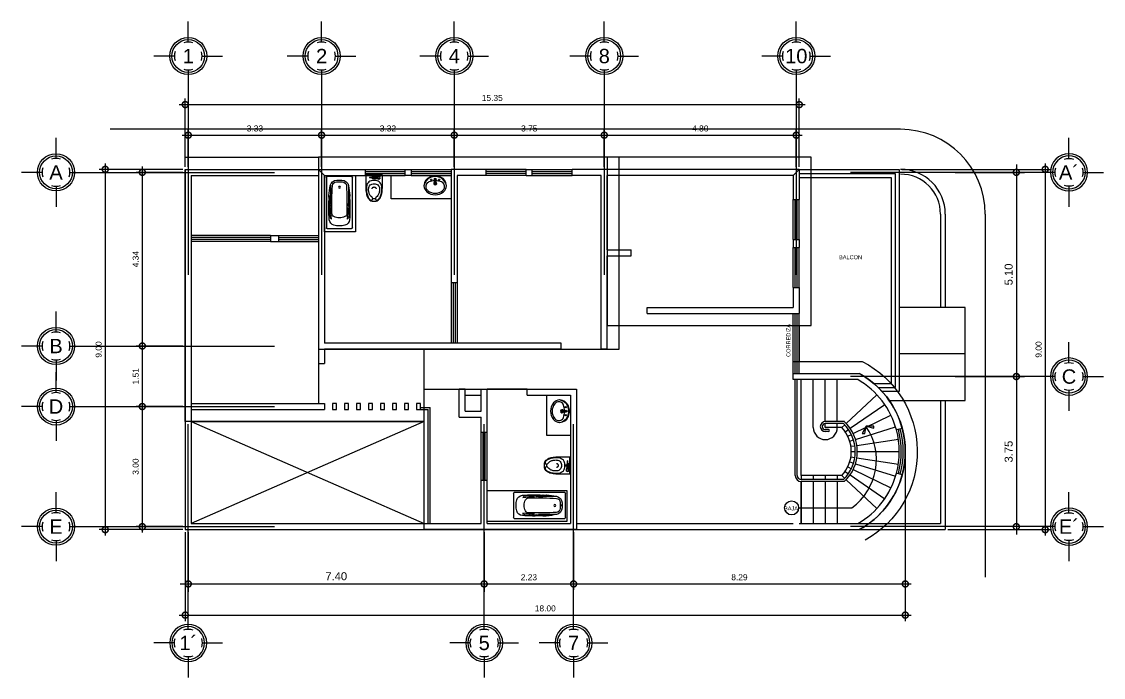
# Model space of a CAD drawing. Header units: inches. Extents: x -370 to 18, y -197 to 199.
# Drawn here: x -290.24 to -263.2, y -12.66 to 3.72 of the extents above; entities that cross this region are included whole.
import ezdxf
from ezdxf.enums import TextEntityAlignment as Align

# ---------------------------------------------------------------- set-up
doc = ezdxf.new("R2010")
doc.units = ezdxf.units.IN
doc.header["$MEASUREMENT"] = 0
doc.header["$PDMODE"] = 34
doc.header["$PDSIZE"] = 0.2
doc.linetypes.add('CENTER2', pattern=[28.575, 19.05, -3.175, 3.175, -3.175])
for name, color, linetype in [('artefactos', 1, 'Continuous'), ('aux2', 194, 'Continuous'), ('MUEBLES', 7, 'Continuous')]:
    doc.layers.add(name, color=color, linetype=linetype)
doc.styles.get("Standard").update_dxf_attribs({"font": 'arial.ttf'})
doc.dimstyles.new('E100', dxfattribs={"dimtxt": 0.15, "dimasz": 0.15, "dimexe": 0.15, "dimexo": 0.0625, "dimgap": 0.09, "dimtad": 1, "dimzin": 0, "dimdsep": 46, "dimtxsty": 'Standard', "dimblk": 'DOTSMALL', "dimcen": 0.09, "dimdle": 0.15, "dimclrd": 1, "dimclre": 1, "dimclrt": 2, "dimazin": 0, "dimtfac": 1, "dimtofl": 0, "dimtmove": 1, "dimatfit": 1, "dimldrblk": 'OPEN90', "dimfxl": 1, "dimtolj": 1, "dimtzin": 0, "dimarcsym": 0})

# ---------------------------------------------------------------- blocks, each defined once
blk = doc.blocks.new('BC-P3')
at = {"color": 1}
for p, q in [((-0.352, 0), (0.352, 0)), ((-0.375, -1.477), (-0.375, -0.023)), ((-0.26, -0.25), (-0.26, -0.65)), ((0.26, -0.25), (0.26, -0.65)), ((0.375, -0.023), (0.375, -1.477)), ((-0.299, -0.646), (-0.304, -0.562)), ((-0.295, -0.615), (-0.289, -0.545)), ((-0.295, -0.615), (-0.29, -0.621)), ((-0.289, -0.545), (-0.288, -0.546)), ((-0.289, -0.622), (-0.278, -0.816)), ((-0.26, -0.847), (-0.285, -0.558)), ((0.26, -0.847), (0.285, -0.558)), ((0.289, -0.622), (0.278, -0.816)), ((0.289, -0.545), (0.288, -0.546)), ((0.295, -0.615), (0.289, -0.545)), ((0.295, -0.615), (0.29, -0.621)), ((0.299, -0.646), (0.304, -0.562)), ((-0.295, -0.835), (-0.28, -0.82)), ((-0.295, -0.885), (-0.295, -0.835)), ((-0.295, -0.885), (-0.261, -0.851)), ((0.295, -0.885), (0.261, -0.851)), ((0.295, -0.835), (0.28, -0.82)), ((0.295, -0.885), (0.295, -0.835)), ((0.352, -1.5), (-0.352, -1.5))]:
    blk.add_line(p, q, dxfattribs=at)
blk.add_lwpolyline([(-0.026, -0.108, 0.338364), (-0.025, -0.109, 0.038384), (-0.018, -0.11, 0.0164), (-0.01, -0.111, 0.011665), (0.002, -0.111, 0.011665), (0.013, -0.111, 0.0164), (0.021, -0.11, 0.038384), (0.029, -0.109, 0.338364), (0.029, -0.108, 0.338364), (0.029, -0.107, 0.038384), (0.021, -0.106, 0.0164), (0.013, -0.105, 0.011665), (0.002, -0.105, 0.011665), (-0.01, -0.105, 0.0164), (-0.018, -0.106, 0.038384), (-0.025, -0.107, 0.338364)], format="xyb", close=True, dxfattribs=at)
blk.add_circle((0, -0.31), 0.0275, dxfattribs=at)
for centre, radius, start, end in [((-0.352, -0.023), 0.023, 90, 180), ((2.677, -0.835), 2.995, 168.9839, 174.4587), ((-0.067, -0.301), 0.2, 92.1239, 168.9839), ((7.962, -0.768), 8.179, 176.467, 179.1704), ((-0.082, -0.272), 0.12, 92.5539, 176.467), ((0, -2.1), 1.95, 90, 92.5539), ((0, -2.1), 2, 90, 92.1239), ((0, -2.1), 2, 87.8761, 90), ((0, -2.1), 1.95, 87.4461, 90), ((0.067, -0.301), 0.2, 11.0161, 87.8761), ((0.082, -0.272), 0.12, 3.533, 87.4461), ((-7.962, -0.768), 8.179, 0.8296, 3.533), ((-2.677, -0.835), 2.995, 5.5413, 11.0161), ((0.352, -0.023), 0.023, 0, 90), ((-0.205, -0.556), 0.1, 174.4587, 183.7832), ((-0.291, -0.622), 0.002, 5, 45.7989), ((-0.289, -0.548), 0.002, 12.2804, 69.2529), ((-0.384, -0.569), 0.1, 4.1251, 12.2804), ((0.384, -0.569), 0.1, 167.7196, 175.8749), ((0.289, -0.548), 0.002, 110.7471, 167.7196), ((0.291, -0.622), 0.002, 134.2011, 175), ((0.205, -0.556), 0.1, 356.2168, 5.5413), ((3.668, -0.903), 3.974, 176.4609, 184.9418), ((-0.389, -0.652), 0.09, 356.4609, 3.7832), ((4.351, -0.851), 4.64, 180.3451, 183.6254), ((-0.284, -0.816), 0.006, 315, 3.2505), ((-0.266, -0.847), 0.006, 315, 5), ((4.742, -0.654), 5.002, 179.9558, 181.4637), ((4.742, -0.654), 5.002, 182.7348, 186.5873), ((8.359, -0.88), 8.578, 178.4608, 181.2396), ((-8.359, -0.88), 8.578, 358.7604, 1.5392), ((-4.742, -0.654), 5.002, 353.4127, 357.2652), ((-4.742, -0.654), 5.002, 358.5363, 0.0442), ((0.266, -0.847), 0.006, 175, 225), ((0.284, -0.816), 0.006, 176.7495, 225), ((-4.351, -0.851), 4.64, 356.3746, 359.6549), ((-3.668, -0.903), 3.974, 355.0582, 3.5391), ((0.389, -0.652), 0.09, 176.2168, 183.5391), ((-0.112, -1.23), 0.18, 184.9418, 254.479), ((-0.18, -1.139), 0.1, 182.9172, 241.9463), ((-0.117, -1.064), 0.1, 181.2396, 243.8791), ((0, -0.825), 0.366, 243.8791, 270), ((0, -0.825), 0.366, 270, 296.1209), ((0.117, -1.064), 0.1, 296.1209, 358.7604), ((0.112, -1.23), 0.18, 285.521, 355.0582), ((0.18, -1.139), 0.1, 298.0537, 357.0828), ((-0.352, -1.477), 0.023, 180, 270), ((0, -0.825), 0.6, 254.479, 270), ((0, -0.825), 0.6, 270, 285.521), ((0.352, -1.477), 0.023, 270, 0)]:
    blk.add_arc(centre, radius, start, end, dxfattribs=at)
blk = doc.blocks.new('lo')
at = {"layer": 'artefactos', "color": 1, "linetype": 'Continuous'}
for p, q in [((0.036, 0.012), (0.124, 0.012)), ((0.036, -0.012), (0.124, -0.012))]:
    blk.add_line(p, q, dxfattribs=at)
at = {"layer": 'artefactos', "color": 1}
blk.add_lwpolyline([(-0.175, -0.206, 0.225897), (-0.02, -0.28, 0.302325), (0.197, -0.136, 0.099436), (0.224, 0, 0.099436), (0.197, 0.136, 0.302325), (-0.02, 0.28, 0.225897), (-0.175, 0.206, 0.172204), (-0.248, 0, 0.172204)], format="xyb", close=True, dxfattribs=at)
blk.add_lwpolyline([(-0.144, 0.181, 0.172204), (-0.208, 0, 0.172204), (-0.144, -0.181)], format="xyb", dxfattribs=at)
at = {"layer": 'artefactos', "color": 1, "linetype": 'Continuous'}
blk.add_circle((0.144, 0), 0.0233, dxfattribs=at)
at = {"layer": 'artefactos', "color": 1}
for centre, radius, start, end in [((-0.054, 0.024), 0.258, 82.5047, 82.5047), ((-0.054, -0.024), 0.258, 277.4953, 277.4953), ((-0.02, 0.08), 0.16, 117.069, 140.9171), ((-0.038, 0.114), 0.121, 20.3585, 117.069), ((-0.346, 0), 0.45, 1.4812, 20.3585), ((-0.02, -0.08), 0.16, 219.0829, 242.931), ((-0.038, -0.114), 0.121, 242.931, 339.6415), ((-0.346, 0), 0.45, 339.6415, 358.5184)]:
    blk.add_arc(centre, radius, start, end, dxfattribs=at)
at = {"layer": 'artefactos', "color": 1, "linetype": 'Continuous'}
blk.add_arc((0.036, 0), 0.0116, 90, 270, dxfattribs=at)
at = {"layer": 'aux2', "color": 1}
for centre, radius in [((0.131, 0.1), 0.015), ((0.144, 0), 0.0175), ((0.131, -0.1), 0.015)]:
    blk.add_circle(centre, radius, dxfattribs=at)
for centre, radius, start, end in [((-0.054, 0.024), 0.258, 22.1793, 82.5047), ((0.037, 0), 0.0375, 18.0708, 341.925), ((0.037, 0), 0.023, 30.3811, 329.6115), ((-0.128, 0), 0.336, 0, 21.2533), ((-0.054, -0.024), 0.258, 277.4953, 337.8207), ((-0.128, 0), 0.336, 338.7467, 0)]:
    blk.add_arc(centre, radius, start, end, dxfattribs=at)
blk = doc.blocks.new('videt')
at = {"layer": 'artefactos', "color": 1}
blk.add_line((0.024, 0.29), (-0.044, 0.29), dxfattribs=at)
for points in [[(0.196, 0.029, 0.049648), (0.183, 0.159, 0.06346), (0.151, 0.256, 0.103485), (0.093, 0.331, 0.178458), (0.04, 0.351), (-0.06, 0.351, 0.178458), (-0.112, 0.331, 0.103485), (-0.17, 0.256, 0.06346), (-0.203, 0.159, 0.049648), (-0.216, 0.029), (-0.216, -0.293), (0.196, -0.293)], [(-0.104, 0.322, 0.103485), (-0.159, 0.251, 0.06346), (-0.191, 0.157, 0.049648), (-0.204, 0.029, 0.075858), (-0.192, -0.046, 0.086069), (-0.162, -0.106, 0.105985), (-0.113, -0.148, 0.126201), (-0.06, -0.162), (0.04, -0.162, 0.126201), (0.093, -0.148, 0.105985), (0.142, -0.106, 0.086069), (0.172, -0.046, 0.075858), (0.184, 0.029, 0.049648), (0.171, 0.157, 0.06346), (0.139, 0.251, 0.103485), (0.085, 0.322, 0.097511), (0.07, 0.328, 0.09808), (0.055, 0.328, 0.098895), (0.041, 0.322, 0.099479), (0.03, 0.311, 0.099479), (0.025, 0.297, 0.098895), (0.025, 0.282, 0.09808), (0.031, 0.268, 0.097511), (0.041, 0.257, -0.102445), (0.087, 0.211, -0.077884), (0.116, 0.146, -0.065096), (0.127, 0.061, -0.024284), (0.125, 0.029, -0.115331), (0.115, -0.013, -0.103946), (0.086, -0.051, -0.091071), (0.043, -0.075, -0.083675), (-0.01, -0.084, -0.083675), (-0.063, -0.075, -0.091071), (-0.105, -0.051, -0.103946), (-0.135, -0.013, -0.115331), (-0.145, 0.029, -0.024284), (-0.146, 0.061, -0.065096), (-0.135, 0.146, -0.077884), (-0.106, 0.211, -0.102445), (-0.061, 0.257, 0.097511), (-0.05, 0.268, 0.09808), (-0.044, 0.282, 0.098895), (-0.044, 0.297, 0.099479), (-0.05, 0.311, 0.099479), (-0.061, 0.322, 0.098895), (-0.075, 0.328, 0.09808), (-0.09, 0.328, 0.097511)]]:
    blk.add_lwpolyline(points, format="xyb", close=True, dxfattribs=at)
blk.add_lwpolyline([(0.04, 0.043, -0.111064), (0.036, 0.026, -0.102841), (0.025, 0.012, -0.093011), (0.01, 0.003, -0.087082), (-0.01, -0.001, -0.087082), (-0.029, 0.003, -0.093011), (-0.045, 0.012, -0.102841), (-0.056, 0.026, -0.111064), (-0.06, 0.043, -0.111064)], format="xyb", dxfattribs=at)
at = {"layer": 'aux2', "color": 1}
for p, q in [((-0.154, -0.215), (-0.154, -0.203)), ((-0.083, -0.215), (-0.154, -0.215)), ((-0.083, -0.259), (-0.154, -0.259)), ((-0.154, -0.277), (-0.154, -0.259)), ((-0.15, -0.206), (-0.15, -0.201)), ((-0.15, -0.276), (-0.15, -0.265)), ((-0.135, -0.209), (-0.147, -0.209)), ((-0.135, -0.262), (-0.147, -0.262)), ((-0.132, -0.206), (-0.132, -0.197)), ((-0.132, -0.274), (-0.132, -0.265)), ((-0.125, -0.206), (-0.125, -0.197)), ((-0.125, -0.274), (-0.125, -0.265)), ((-0.11, -0.209), (-0.122, -0.209)), ((-0.11, -0.262), (-0.122, -0.262)), ((-0.107, -0.206), (-0.107, -0.201)), ((-0.107, -0.276), (-0.107, -0.265)), ((-0.104, -0.215), (-0.104, -0.203)), ((-0.104, -0.277), (-0.104, -0.259)), ((-0.083, -0.212), (-0.07, -0.212)), ((-0.083, -0.262), (-0.083, -0.212)), ((-0.083, -0.237), (-0.07, -0.237)), ((-0.083, -0.262), (-0.07, -0.262)), ((-0.07, -0.262), (-0.07, -0.212)), ((-0.058, -0.215), (-0.07, -0.215)), ((-0.058, -0.259), (-0.07, -0.259)), ((-0.046, -0.212), (-0.058, -0.212)), ((-0.058, -0.262), (-0.058, -0.212)), ((-0.046, -0.262), (-0.058, -0.262)), ((0.047, -0.221), (0.031, -0.221)), ((0.047, -0.252), (0.031, -0.252)), ((0.047, -0.252), (0.047, -0.221)), ((0.05, -0.234), (0.106, -0.234)), ((0.05, -0.24), (0.106, -0.24)), ((-0.166, -0.293), (-0.166, -0.281)), ((-0.166, -0.293), (-0.091, -0.293)), ((-0.091, -0.293), (-0.091, -0.281))]:
    blk.add_line(p, q, dxfattribs=at)
blk.add_lwpolyline([(-0.035, -0.237), (-0.022, -0.259), (0.003, -0.259), (0.015, -0.237), (0.003, -0.215), (-0.022, -0.215)], close=True, dxfattribs=at)
for centre, radius in [((-0.01, -0.237), 0.0437), ((-0.01, -0.236), 0.025), ((-0.01, -0.237), 0.025), ((-0.01, -0.237), 0.00855)]:
    blk.add_circle(centre, radius, dxfattribs=at)
for centre, radius, start, end in [((-0.119, -0.237), 0.0406, 147.7952, 212.2048), ((-0.129, -0.25), 0.0531, 61.9275, 118.0725), ((-0.147, -0.206), 0.00312, 180, 270), ((-0.147, -0.265), 0.00312, 90, 180), ((-0.135, -0.206), 0.00312, 270, 0), ((-0.135, -0.265), 0.00312, 0, 90), ((-0.122, -0.206), 0.00312, 180, 270), ((-0.122, -0.265), 0.00312, 90, 180), ((-0.11, -0.206), 0.00312, 270, 0), ((-0.11, -0.265), 0.00312, 0, 90), ((-0.138, -0.237), 0.0406, 327.7958, 32.2042), ((0.05, -0.231), 0.00312, 180, 270), ((0.05, -0.243), 0.00312, 90, 180), ((0.106, -0.237), 0.00312, 270, 90), ((-0.129, -0.39), 0.116, 71.0754, 108.9246)]:
    blk.add_arc(centre, radius, start, end, dxfattribs=at)
blk = doc.blocks.new('EJE NORTE NUEVO')
at = {"color": 8}
for p, q in [((0, 3.252), (0, 3.764)), ((-0.347, 2.905), (-0.859, 2.905)), ((0.347, 2.905), (0.859, 2.905))]:
    blk.add_line(p, q, dxfattribs=at)
at = {"color": 2, "linetype": 'CENTER2'}
blk.add_line((0, 2.558), (0, -2.558), dxfattribs=at)
at = {"color": 8}
blk.add_circle((0, 2.905), 0.463, dxfattribs=at)
at = {"color": 4}
blk.add_circle((0, 2.905), 0.409, dxfattribs=at)
at = {"color": 8}
for start, end in [(71.4161, 108.5839), (160.6993, 199.2784), (341.7694, 18.2529), (251.0526, 288.9474)]:
    blk.add_arc((0, 2.905), 0.347, start, end, dxfattribs=at)
at = {"color": 4}
blk.add_attdef('A', text='', height=0.358, dxfattribs=at).set_placement((0, 2.905), align=Align.MIDDLE_CENTER)
blk = doc.blocks.new('_DotSmall')
at = {"color": 0, "linetype": 'ByBlock', "const_width": 0.5}
blk.add_lwpolyline([(-0.0625, 0, 1), (0.0625, 0, 1)], format="xyb", close=True, dxfattribs=at)
blk = doc.blocks.new('*D478')
at = {"color": 1, "lineweight": -2, "transparency": 16777216}
for p, q in [((29.309, 9.853), (32.943, 9.853)), ((29.459, 9.062), (29.459, 10.003)), ((32.793, 9.062), (32.793, 10.003))]:
    blk.add_line(p, q, dxfattribs=at)
at = {"layer": 'DEFPOINTS', "color": 0, "transparency": 16777216}
for p in [(32.793, 9.853), (29.459, 9), (32.793, 9)]:
    blk.add_point(p, dxfattribs=at)
at = {"color": 1, "lineweight": -2, "transparency": 16777216, "xscale": 0.3, "yscale": 0.3, "zscale": 0.3, "rotation": 180}
blk.add_blockref('_DotSmall', (29.459, 9.853), dxfattribs=at)
at = {"color": 1, "lineweight": -2, "transparency": 16777216, "xscale": 0.3, "yscale": 0.3, "zscale": 0.3}
blk.add_blockref('_DotSmall', (32.793, 9.853), dxfattribs=at)
at = {"color": 2, "transparency": 16777216, "insert": (31.126, 10.02), "char_height": 0.15, "attachment_point": 5}
blk.add_mtext('\\A1;3.33', dxfattribs=at)
blk = doc.blocks.new('_Open90')
at = {"color": 0, "linetype": 'ByBlock', "lineweight": -2}
for p, q in [((0, 0), (-1, 0)), ((-0.5, 0.5), (0, 0)), ((0, 0), (-0.5, -0.5))]:
    blk.add_line(p, q, dxfattribs=at)
blk = doc.blocks.new('*D479')
at = {"color": 1, "lineweight": -2, "transparency": 16777216}
for p, q in [((32.643, 9.853), (36.259, 9.853)), ((32.793, 9.062), (32.793, 10.003)), ((36.109, 9.062), (36.109, 10.003))]:
    blk.add_line(p, q, dxfattribs=at)
at = {"layer": 'DEFPOINTS', "color": 0, "transparency": 16777216}
for p in [(36.109, 9.853), (32.793, 9), (36.109, 9)]:
    blk.add_point(p, dxfattribs=at)
at = {"color": 1, "lineweight": -2, "transparency": 16777216, "xscale": 0.3, "yscale": 0.3, "zscale": 0.3, "rotation": 180}
blk.add_blockref('_DotSmall', (32.793, 9.853), dxfattribs=at)
at = {"color": 1, "lineweight": -2, "transparency": 16777216, "xscale": 0.3, "yscale": 0.3, "zscale": 0.3}
blk.add_blockref('_DotSmall', (36.109, 9.853), dxfattribs=at)
at = {"color": 2, "transparency": 16777216, "insert": (34.451, 10.02), "char_height": 0.15, "attachment_point": 5}
blk.add_mtext('\\A1;3.32', dxfattribs=at)
blk = doc.blocks.new('*D480')
at = {"color": 1, "lineweight": -2, "transparency": 16777216}
for p, q in [((35.959, 9.853), (40.009, 9.853)), ((36.109, 9.062), (36.109, 10.003)), ((39.859, 9.062), (39.859, 10.003))]:
    blk.add_line(p, q, dxfattribs=at)
at = {"layer": 'DEFPOINTS', "color": 0, "transparency": 16777216}
for p in [(39.859, 9.853), (36.109, 9), (39.859, 9)]:
    blk.add_point(p, dxfattribs=at)
at = {"color": 1, "lineweight": -2, "transparency": 16777216, "xscale": 0.3, "yscale": 0.3, "zscale": 0.3, "rotation": 180}
blk.add_blockref('_DotSmall', (36.109, 9.853), dxfattribs=at)
at = {"color": 1, "lineweight": -2, "transparency": 16777216, "xscale": 0.3, "yscale": 0.3, "zscale": 0.3}
blk.add_blockref('_DotSmall', (39.859, 9.853), dxfattribs=at)
at = {"color": 2, "transparency": 16777216, "insert": (37.984, 10.02), "char_height": 0.15, "attachment_point": 5}
blk.add_mtext('\\A1;3.75', dxfattribs=at)
blk = doc.blocks.new('*D481')
at = {"color": 1, "lineweight": -2, "transparency": 16777216}
for p, q in [((39.709, 9.853), (44.809, 9.853)), ((39.859, 9.062), (39.859, 10.003)), ((44.659, 9.062), (44.659, 10.003))]:
    blk.add_line(p, q, dxfattribs=at)
at = {"layer": 'DEFPOINTS', "color": 0, "transparency": 16777216}
for p in [(44.659, 9.853), (39.859, 9), (44.659, 9)]:
    blk.add_point(p, dxfattribs=at)
at = {"color": 1, "lineweight": -2, "transparency": 16777216, "xscale": 0.3, "yscale": 0.3, "zscale": 0.3, "rotation": 180}
blk.add_blockref('_DotSmall', (39.859, 9.853), dxfattribs=at)
at = {"color": 1, "lineweight": -2, "transparency": 16777216, "xscale": 0.3, "yscale": 0.3, "zscale": 0.3}
blk.add_blockref('_DotSmall', (44.659, 9.853), dxfattribs=at)
at = {"color": 2, "transparency": 16777216, "insert": (42.259, 10.02), "char_height": 0.15, "attachment_point": 5}
blk.add_mtext('\\A1;4.80', dxfattribs=at)
blk = doc.blocks.new('*D482')
at = {"color": 1, "lineweight": -2, "transparency": 16777216}
for p, q in [((29.234, 10.617), (44.884, 10.617)), ((29.384, 9.062), (29.384, 10.767)), ((44.734, 9.062), (44.734, 10.767))]:
    blk.add_line(p, q, dxfattribs=at)
at = {"layer": 'DEFPOINTS', "color": 0, "transparency": 16777216}
for p in [(44.734, 10.617), (29.384, 9), (44.734, 9)]:
    blk.add_point(p, dxfattribs=at)
at = {"color": 1, "lineweight": -2, "transparency": 16777216, "xscale": 0.3, "yscale": 0.3, "zscale": 0.3, "rotation": 180}
blk.add_blockref('_DotSmall', (29.384, 10.617), dxfattribs=at)
at = {"color": 1, "lineweight": -2, "transparency": 16777216, "xscale": 0.3, "yscale": 0.3, "zscale": 0.3}
blk.add_blockref('_DotSmall', (44.734, 10.617), dxfattribs=at)
at = {"color": 2, "transparency": 16777216, "insert": (37.059, 10.783), "char_height": 0.15, "attachment_point": 5}
blk.add_mtext('\\A1;15.35', dxfattribs=at)
blk = doc.blocks.new('*D483')
at = {"color": 1, "lineweight": -2, "transparency": 16777216}
for p, q in [((29.322, 8.925), (28.16, 8.925)), ((28.31, 9.075), (28.31, 4.437)), ((29.322, 4.587), (28.16, 4.587))]:
    blk.add_line(p, q, dxfattribs=at)
at = {"layer": 'DEFPOINTS', "color": 0, "transparency": 16777216}
for p in [(29.384, 8.925), (28.31, 4.587), (29.384, 4.587)]:
    blk.add_point(p, dxfattribs=at)
at = {"color": 1, "lineweight": -2, "transparency": 16777216, "xscale": 0.3, "yscale": 0.3, "zscale": 0.3}
for p, rotation in [((28.31, 8.925), 90), ((28.31, 4.587), 270)]:
    blk.add_blockref('_DotSmall', p, dxfattribs=dict(at, rotation=rotation))
at = {"color": 2, "transparency": 16777216, "insert": (28.144, 6.756), "char_height": 0.15, "attachment_point": 5, "rotation": 90}
blk.add_mtext('\\A1;4.34', dxfattribs=at)
blk = doc.blocks.new('*D484')
at = {"color": 1, "lineweight": -2, "transparency": 16777216}
for p, q in [((28.31, 4.737), (28.31, 2.925)), ((29.322, 4.587), (28.16, 4.587)), ((29.322, 3.075), (28.16, 3.075))]:
    blk.add_line(p, q, dxfattribs=at)
at = {"layer": 'DEFPOINTS', "color": 0, "transparency": 16777216}
for p in [(29.384, 4.587), (28.31, 3.075), (29.384, 3.075)]:
    blk.add_point(p, dxfattribs=at)
at = {"color": 1, "lineweight": -2, "transparency": 16777216, "xscale": 0.3, "yscale": 0.3, "zscale": 0.3}
for p, rotation in [((28.31, 4.587), 90), ((28.31, 3.075), 270)]:
    blk.add_blockref('_DotSmall', p, dxfattribs=dict(at, rotation=rotation))
at = {"color": 2, "transparency": 16777216, "insert": (28.144, 3.831), "char_height": 0.15, "attachment_point": 5, "rotation": 90}
blk.add_mtext('\\A1;1.51', dxfattribs=at)
blk = doc.blocks.new('*D485')
at = {"color": 1, "lineweight": -2, "transparency": 16777216}
for p, q in [((29.322, 3.075), (28.16, 3.075)), ((28.31, 3.225), (28.31, -0.075)), ((29.322, 0.075), (28.16, 0.075))]:
    blk.add_line(p, q, dxfattribs=at)
at = {"layer": 'DEFPOINTS', "color": 0, "transparency": 16777216}
for p in [(29.384, 3.075), (28.31, 0.075), (29.384, 0.075)]:
    blk.add_point(p, dxfattribs=at)
at = {"color": 1, "lineweight": -2, "transparency": 16777216, "xscale": 0.3, "yscale": 0.3, "zscale": 0.3}
for p, rotation in [((28.31, 3.075), 90), ((28.31, 0.075), 270)]:
    blk.add_blockref('_DotSmall', p, dxfattribs=dict(at, rotation=rotation))
at = {"color": 2, "transparency": 16777216, "insert": (28.144, 1.575), "char_height": 0.15, "attachment_point": 5, "rotation": 90}
blk.add_mtext('\\A1;3.00', dxfattribs=at)
blk = doc.blocks.new('*D486')
at = {"color": 1, "lineweight": -2, "transparency": 16777216}
for p, q in [((29.322, 9), (27.234, 9)), ((27.384, 9.15), (27.384, -0.15)), ((29.322, 0), (27.234, 0))]:
    blk.add_line(p, q, dxfattribs=at)
at = {"layer": 'DEFPOINTS', "color": 0, "transparency": 16777216}
for p in [(29.384, 9), (27.384, 0), (29.384, 0)]:
    blk.add_point(p, dxfattribs=at)
at = {"color": 1, "lineweight": -2, "transparency": 16777216, "xscale": 0.3, "yscale": 0.3, "zscale": 0.3}
for p, rotation in [((27.384, 9), 90), ((27.384, 0), 270)]:
    blk.add_blockref('_DotSmall', p, dxfattribs=dict(at, rotation=rotation))
at = {"color": 2, "transparency": 16777216, "insert": (27.218, 4.5), "char_height": 0.15, "attachment_point": 5, "rotation": 90}
blk.add_mtext('\\A1;9.00', dxfattribs=at)
blk = doc.blocks.new('*D142')
at = {"color": 1, "lineweight": -2, "transparency": 16777216}
for p, q in [((-212.554, 105.222), (-212.554, 103.728)), ((-205.157, 105.222), (-205.157, 103.728)), ((-212.754, 103.928), (-204.957, 103.928))]:
    blk.add_line(p, q, dxfattribs=at)
at = {"layer": 'DEFPOINTS', "color": 0, "transparency": 16777216}
for p in [(-212.554, 105.284), (-205.157, 105.284), (-205.157, 103.928)]:
    blk.add_point(p, dxfattribs=at)
at = {"color": 1, "lineweight": -2, "transparency": 16777216, "xscale": 0.3, "yscale": 0.3, "zscale": 0.3, "rotation": 180}
blk.add_blockref('_DotSmall', (-212.554, 103.928), dxfattribs=at)
at = {"color": 1, "lineweight": -2, "transparency": 16777216, "xscale": 0.3, "yscale": 0.3, "zscale": 0.3}
blk.add_blockref('_DotSmall', (-205.157, 103.928), dxfattribs=at)
at = {"color": 2, "transparency": 16777216, "insert": (-208.855, 104.12), "char_height": 0.2, "attachment_point": 5}
blk.add_mtext('\\A1;7.40', dxfattribs=at)
blk = doc.blocks.new('*D492')
at = {"color": 1, "lineweight": -2, "transparency": 16777216}
for p, q in [((36.857, -0.062), (36.857, -1.506)), ((39.092, -0.062), (39.092, -1.506)), ((36.707, -1.356), (39.242, -1.356))]:
    blk.add_line(p, q, dxfattribs=at)
at = {"layer": 'DEFPOINTS', "color": 0, "transparency": 16777216}
for p in [(36.857, 0), (39.092, 0), (39.092, -1.356)]:
    blk.add_point(p, dxfattribs=at)
at = {"color": 1, "lineweight": -2, "transparency": 16777216, "xscale": 0.3, "yscale": 0.3, "zscale": 0.3, "rotation": 180}
blk.add_blockref('_DotSmall', (36.857, -1.356), dxfattribs=at)
at = {"color": 1, "lineweight": -2, "transparency": 16777216, "xscale": 0.3, "yscale": 0.3, "zscale": 0.3}
blk.add_blockref('_DotSmall', (39.092, -1.356), dxfattribs=at)
at = {"color": 2, "transparency": 16777216, "insert": (37.974, -1.19), "char_height": 0.15, "attachment_point": 5}
blk.add_mtext('\\A1;2.23', dxfattribs=at)
blk = doc.blocks.new('*D487')
at = {"color": 1, "lineweight": -2, "transparency": 16777216}
for p, q in [((47.384, 1.888), (47.384, -1.506)), ((39.092, -0.062), (39.092, -1.506)), ((38.942, -1.356), (47.534, -1.356))]:
    blk.add_line(p, q, dxfattribs=at)
at = {"layer": 'DEFPOINTS', "color": 0, "transparency": 16777216}
for p in [(47.384, 1.95), (39.092, 0), (47.384, -1.356)]:
    blk.add_point(p, dxfattribs=at)
at = {"color": 1, "lineweight": -2, "transparency": 16777216, "xscale": 0.3, "yscale": 0.3, "zscale": 0.3, "rotation": 180}
blk.add_blockref('_DotSmall', (39.092, -1.356), dxfattribs=at)
at = {"color": 1, "lineweight": -2, "transparency": 16777216, "xscale": 0.3, "yscale": 0.3, "zscale": 0.3}
blk.add_blockref('_DotSmall', (47.384, -1.356), dxfattribs=at)
at = {"color": 2, "transparency": 16777216, "insert": (43.238, -1.19), "char_height": 0.15, "attachment_point": 5}
blk.add_mtext('\\A1;8.29', dxfattribs=at)
blk = doc.blocks.new('*D488')
at = {"color": 1, "lineweight": -2, "transparency": 16777216}
for p, q in [((29.384, -0.062), (29.384, -2.284)), ((47.384, -0.062), (47.384, -2.284)), ((29.234, -2.134), (47.534, -2.134))]:
    blk.add_line(p, q, dxfattribs=at)
at = {"layer": 'DEFPOINTS', "color": 0, "transparency": 16777216}
for p in [(29.384, 0), (47.384, 0), (47.384, -2.134)]:
    blk.add_point(p, dxfattribs=at)
at = {"color": 1, "lineweight": -2, "transparency": 16777216, "xscale": 0.3, "yscale": 0.3, "zscale": 0.3, "rotation": 180}
blk.add_blockref('_DotSmall', (29.384, -2.134), dxfattribs=at)
at = {"color": 1, "lineweight": -2, "transparency": 16777216, "xscale": 0.3, "yscale": 0.3, "zscale": 0.3}
blk.add_blockref('_DotSmall', (47.384, -2.134), dxfattribs=at)
at = {"color": 2, "transparency": 16777216, "insert": (38.384, -1.968), "char_height": 0.15, "attachment_point": 5}
blk.add_mtext('\\A1;18.00', dxfattribs=at)
blk = doc.blocks.new('*D143')
at = {"color": 1, "lineweight": -2, "transparency": 16777216}
for p, q in [((-191.853, 114.409), (-191.853, 108.909)), ((-193.38, 114.209), (-191.653, 114.209)), ((-193.38, 109.109), (-191.653, 109.109))]:
    blk.add_line(p, q, dxfattribs=at)
at = {"layer": 'DEFPOINTS', "color": 0, "transparency": 16777216}
for p in [(-193.442, 114.209), (-193.442, 109.109), (-191.853, 109.109)]:
    blk.add_point(p, dxfattribs=at)
at = {"color": 1, "lineweight": -2, "transparency": 16777216, "xscale": 0.3, "yscale": 0.3, "zscale": 0.3}
for p, rotation in [((-191.853, 114.209), 90), ((-191.853, 109.109), 270)]:
    blk.add_blockref('_DotSmall', p, dxfattribs=dict(at, rotation=rotation))
at = {"color": 2, "transparency": 16777216, "insert": (-192.045, 111.659), "char_height": 0.2, "attachment_point": 5, "rotation": 90}
blk.add_mtext('\\A1;5.10', dxfattribs=at)
blk = doc.blocks.new('*D144')
at = {"color": 1, "lineweight": -2, "transparency": 16777216}
for p, q in [((-191.853, 109.309), (-191.853, 105.159)), ((-193.38, 109.109), (-191.653, 109.109)), ((-191.916, 105.359), (-192.053, 105.359))]:
    blk.add_line(p, q, dxfattribs=at)
at = {"layer": 'DEFPOINTS', "color": 0, "transparency": 16777216}
for p in [(-193.442, 109.109), (-191.853, 105.359), (-191.853, 105.359)]:
    blk.add_point(p, dxfattribs=at)
at = {"color": 1, "lineweight": -2, "transparency": 16777216, "xscale": 0.3, "yscale": 0.3, "zscale": 0.3}
for p, rotation in [((-191.853, 109.109), 90), ((-191.853, 105.359), 270)]:
    blk.add_blockref('_DotSmall', p, dxfattribs=dict(at, rotation=rotation))
at = {"color": 2, "transparency": 16777216, "insert": (-192.045, 107.234), "char_height": 0.2, "attachment_point": 5, "rotation": 90}
blk.add_mtext('\\A1;3.75', dxfattribs=at)
blk = doc.blocks.new('*D489')
at = {"color": 1, "lineweight": -2, "transparency": 16777216}
for p, q in [((47.297, 9), (51.032, 9)), ((50.882, 9.15), (50.882, -0.15)), ((48.447, 0), (51.032, 0))]:
    blk.add_line(p, q, dxfattribs=at)
at = {"layer": 'DEFPOINTS', "color": 0, "transparency": 16777216}
for p in [(47.234, 9), (48.384, 0), (50.882, 0)]:
    blk.add_point(p, dxfattribs=at)
at = {"color": 1, "lineweight": -2, "transparency": 16777216, "xscale": 0.3, "yscale": 0.3, "zscale": 0.3}
for p, rotation in [((50.882, 9), 90), ((50.882, 0), 270)]:
    blk.add_blockref('_DotSmall', p, dxfattribs=dict(at, rotation=rotation))
at = {"color": 2, "transparency": 16777216, "insert": (50.716, 4.5), "char_height": 0.15, "attachment_point": 5, "rotation": 90}
blk.add_mtext('\\A1;9.00', dxfattribs=at)
blk = doc.blocks.new('A$C4C712806')
at = {"color": 8}
for p, q in [((47.264, 10), (27.508, 10)), ((29.384, 9), (29.384, 0)), ((29.384, 9), (33.884, 9)), ((32.868, 8.85), (32.718, 9)), ((33.884, 9), (33.884, 8.85)), ((36.909, 9), (36.034, 9)), ((36.034, 9), (36.034, 6.162)), ((36.909, 8.85), (36.909, 9)), ((37.909, 8.85), (37.909, 9)), ((37.909, 9), (38.059, 9)), ((38.059, 8.85), (38.059, 9)), ((44.734, 9), (39.059, 9)), ((39.059, 8.85), (39.059, 9)), ((44.584, 8.85), (44.734, 9)), ((44.734, 9), (44.734, 8.25)), ((44.734, 9), (47.234, 9)), ((47.234, 9), (47.234, 8.25)), ((47.234, 9), (47.234, 3.45)), ((29.534, 8.85), (29.534, 0.15)), ((29.534, 8.85), (32.718, 8.85)), ((32.718, 8.85), (32.718, 4.15)), ((32.868, 8.85), (33.884, 8.85)), ((32.868, 8.85), (32.868, 4.662)), ((34.534, 8.266), (34.534, 8.85)), ((36.184, 8.85), (36.184, 6.162)), ((36.909, 8.85), (36.184, 8.85)), ((37.909, 8.85), (38.059, 8.85)), ((39.784, 8.85), (39.059, 8.85)), ((39.784, 4.512), (39.784, 8.85)), ((44.584, 8.85), (39.934, 8.85)), ((39.934, 6.988), (39.934, 8.85)), ((44.584, 8.85), (44.584, 8.25)), ((44.734, 8.9), (47.134, 8.9)), ((44.734, 8.8), (47.034, 8.8)), ((47.034, 8.8), (47.034, 3.65)), ((47.134, 8.9), (47.134, 3.55)), ((36.034, 8.266), (34.534, 8.266)), ((44.584, 8.25), (44.734, 8.25)), ((48.264, 7.88), (48.264, 5.55)), ((48.384, 7.88), (48.384, 5.55)), ((49.384, 7.88), (49.384, -1.183)), ((31.518, 7.35), (31.718, 7.35)), ((31.518, 7.35), (31.518, 7.2)), ((31.718, 7.35), (31.718, 7.2)), ((31.518, 7.2), (31.718, 7.2)), ((44.584, 7.25), (44.584, 7.05)), ((44.584, 7.25), (44.734, 7.25)), ((44.584, 7.25), (44.584, 7.05)), ((44.584, 7.05), (44.734, 7.05)), ((44.734, 7.25), (44.734, 7.05)), ((44.734, 7.25), (44.734, 7.05)), ((39.934, 6.988), (40.534, 6.988)), ((39.934, 4.512), (39.934, 6.838)), ((39.934, 6.838), (40.534, 6.838)), ((40.534, 6.838), (40.534, 6.988)), ((36.184, 6.162), (36.034, 6.162)), ((44.584, 6.05), (44.584, 5.55)), ((44.584, 6.05), (44.734, 6.05)), ((44.734, 6.05), (44.734, 5.4)), ((40.934, 5.55), (44.584, 5.55)), ((40.934, 5.4), (40.934, 5.55)), ((40.934, 5.4), (44.734, 5.4)), ((44.734, 3.9), (44.734, 5.4)), ((38.784, 4.662), (32.868, 4.662)), ((38.784, 4.512), (38.784, 4.662)), ((32.868, 4.512), (32.868, 4.15)), ((38.784, 4.512), (32.868, 4.512)), ((39.934, 4.512), (39.784, 4.512)), ((48.884, 4.388), (47.234, 4.388)), ((32.718, 4.15), (32.868, 4.15)), ((32.718, 4.15), (32.718, 3.15)), ((44.584, 3.9), (46.234, 3.9)), ((44.584, 3.75), (44.584, 3.9)), ((46.195, 3.75), (44.584, 3.75)), ((44.634, 1.35), (44.634, 3.75)), ((44.684, 1.35), (44.684, 3.75)), ((44.784, 1.35), (44.784, 3.75)), ((45.084, 2.55), (45.084, 3.75)), ((45.384, 2.7), (45.384, 3.75)), ((45.684, 2.7), (45.684, 3.75)), ((46.597, 3.65), (47.034, 3.65)), ((46.707, 3.55), (47.134, 3.55)), ((36.232, 2.812), (36.232, 3.512)), ((36.382, 3.512), (36.232, 3.512)), ((36.382, 2.962), (36.382, 3.512)), ((36.382, 3.512), (36.782, 3.512)), ((36.382, 3.362), (36.782, 3.362)), ((36.782, 2.962), (36.782, 3.512)), ((36.782, 3.512), (36.932, 3.512)), ((36.932, 2.431), (36.932, 3.512)), ((37.932, 3.512), (36.932, 3.512)), ((37.932, 3.362), (37.932, 3.512)), ((37.932, 3.512), (39.167, 3.512)), ((37.932, 3.362), (39.017, 3.362)), ((38.417, 3.362), (38.417, 2.362)), ((39.017, 3.362), (39.017, 0.15)), ((39.167, 3.512), (39.167, 0.15)), ((45.907, 2.652), (46.674, 3.37)), ((47.234, 3.45), (46.804, 3.45)), ((29.534, 3.15), (32.868, 3.15)), ((29.534, 3), (32.868, 3)), ((32.868, 3.15), (32.868, 3)), ((35.268, 3.05), (35.504, 3.05)), ((35.268, 3), (35.454, 3)), ((35.454, 0.15), (35.454, 3)), ((35.504, 0.15), (35.504, 3.05)), ((46.004, 2.532), (46.87, 3.126)), ((48.264, 3.225), (48.264, 0.15)), ((48.384, 3.225), (48.384, 0)), ((36.232, 2.812), (36.782, 2.812)), ((36.382, 2.962), (36.782, 2.962)), ((36.782, 2.431), (36.782, 2.812)), ((46.082, 2.398), (47.026, 2.856)), ((29.534, 2.7), (35.354, 2.7)), ((35.354, 2.7), (29.534, 0.15)), ((29.534, 2.7), (35.354, 0.15)), ((35.354, 0.15), (35.354, 2.7)), ((45.86, 2.7), (45.384, 2.7)), ((45.84, 2.65), (45.384, 2.65)), ((45.384, 2.55), (45.384, 2.65)), ((45.798, 2.55), (45.384, 2.55)), ((45.464, 2.5), (45.384, 2.5)), ((45.464, 2.45), (45.384, 2.45)), ((45.684, 2.55), (45.684, 2.65)), ((45.798, 2.55), (45.871, 2.618)), ((45.88, 2.447), (45.963, 2.504)), ((46.138, 2.255), (47.141, 2.566)), ((47.308, 2.529), (47.163, 2.49)), ((36.932, 2.431), (36.782, 2.431)), ((38.417, 2.362), (39.017, 2.362)), ((45.947, 2.333), (46.037, 2.377)), ((45.995, 2.21), (46.091, 2.24)), ((46.173, 2.104), (47.211, 2.261)), ((46.025, 2.082), (46.123, 2.097)), ((46.034, 1.95), (46.134, 1.95)), ((46.184, 1.95), (47.234, 1.95)), ((45.995, 1.69), (46.091, 1.66)), ((46.025, 1.818), (46.123, 1.803)), ((46.138, 1.645), (47.141, 1.334)), ((46.173, 1.796), (47.211, 1.639)), ((45.88, 1.453), (45.963, 1.396)), ((45.947, 1.567), (46.037, 1.523)), ((46.004, 1.368), (46.87, 0.774)), ((46.082, 1.502), (47.026, 1.044)), ((47.308, 1.371), (47.163, 1.41)), ((36.782, 0.15), (36.782, 1.231)), ((36.932, 1.231), (36.782, 1.231)), ((36.932, 0.15), (36.932, 1.231)), ((44.684, 1.35), (44.684, 1.35)), ((45.798, 1.35), (44.784, 1.35)), ((44.784, 1.35), (44.784, 1.25)), ((45.84, 1.25), (44.784, 1.25)), ((45.86, 1.2), (44.784, 1.2)), ((44.784, 1.2), (44.784, 0.15)), ((44.784, 0.15), (44.784, 1.2)), ((45.084, 1.35), (45.084, 1.25)), ((45.084, 1.2), (45.084, 0.15)), ((45.384, 1.35), (45.384, 1.25)), ((45.384, 1.2), (45.384, 0.15)), ((45.684, 1.35), (45.684, 1.25)), ((45.684, 1.2), (45.684, 0.15)), ((45.798, 1.35), (45.871, 1.282)), ((45.907, 1.248), (46.674, 0.53)), ((29.384, 0), (48.384, 0)), ((29.534, 0.15), (36.782, 0.15)), ((36.932, 0.15), (39.017, 0.15)), ((39.167, 0.15), (44.584, 0.15)), ((44.734, 0.15), (48.264, 0.15))]:
    blk.add_line(p, q, dxfattribs=at)
at = {"color": 1}
for p, q in [((33.884, 9), (34.884, 9)), ((35.034, 9), (36.034, 9)), ((37.909, 9), (36.909, 9)), ((38.059, 9), (39.059, 9)), ((33.884, 8.85), (34.884, 8.85)), ((35.034, 8.85), (36.034, 8.85)), ((37.909, 8.85), (36.909, 8.85)), ((38.059, 8.85), (39.059, 8.85)), ((44.584, 7.25), (44.584, 8.25)), ((44.734, 7.25), (44.734, 8.25)), ((31.518, 7.35), (29.534, 7.35)), ((31.718, 7.35), (32.718, 7.35)), ((31.518, 7.2), (29.534, 7.2)), ((31.718, 7.2), (32.718, 7.2)), ((44.584, 6.05), (44.584, 7.05)), ((44.734, 6.05), (44.734, 7.05)), ((36.034, 6.162), (36.034, 4.662)), ((36.184, 6.162), (36.184, 4.662)), ((44.584, 3.9), (44.584, 5.4)), ((44.734, 3.9), (44.734, 5.4)), ((36.782, 1.231), (36.782, 2.431)), ((36.932, 1.231), (36.932, 2.431))]:
    blk.add_line(p, q, dxfattribs=at)
at = {"color": 2}
for p, q in [((33.884, 8.95), (34.884, 8.95)), ((35.034, 8.95), (36.034, 8.95)), ((37.909, 8.95), (36.909, 8.95)), ((38.059, 8.95), (39.059, 8.95)), ((33.884, 8.9), (34.884, 8.9)), ((35.034, 8.9), (36.034, 8.9)), ((37.909, 8.9), (36.909, 8.9)), ((38.059, 8.9), (39.059, 8.9)), ((44.634, 7.25), (44.634, 8.25)), ((44.684, 7.25), (44.684, 8.25)), ((31.518, 7.3), (29.534, 7.3)), ((31.518, 7.25), (29.534, 7.25)), ((31.718, 7.3), (32.718, 7.3)), ((31.718, 7.25), (32.718, 7.25)), ((44.634, 6.05), (44.634, 7.05)), ((44.684, 6.05), (44.684, 7.05)), ((36.084, 6.162), (36.084, 4.662)), ((36.134, 6.162), (36.134, 4.662)), ((44.634, 3.9), (44.634, 5.4)), ((44.684, 3.9), (44.684, 5.4)), ((36.832, 1.231), (36.832, 2.431)), ((36.882, 1.231), (36.882, 2.431))]:
    blk.add_line(p, q, dxfattribs=at)
at = {"color": 8}
for points in [[(34.884, 9), (35.034, 9), (35.034, 8.85), (34.884, 8.85)], [(32.868, 8.85), (33.642, 8.85), (33.642, 7.44), (32.868, 7.44)], [(33.068, 3), (33.168, 3), (33.168, 3.15), (33.068, 3.15)], [(33.368, 3), (33.468, 3), (33.468, 3.15), (33.368, 3.15)], [(33.668, 3), (33.768, 3), (33.768, 3.15), (33.668, 3.15)], [(33.968, 3), (34.068, 3), (34.068, 3.15), (33.968, 3.15)], [(34.268, 3), (34.368, 3), (34.368, 3.15), (34.268, 3.15)], [(34.568, 3), (34.668, 3), (34.668, 3.15), (34.568, 3.15)], [(34.868, 3), (34.968, 3), (34.968, 3.15), (34.868, 3.15)], [(35.168, 3), (35.268, 3), (35.268, 3.15), (35.168, 3.15)], [(38.92, 0.976), (38.92, 0.201), (36.932, 0.201), (36.932, 0.976)]]:
    blk.add_lwpolyline(points, close=True, dxfattribs=at)
at = {"color": 8, "ltscale": 0.3}
blk.add_lwpolyline([(46.984, 3.225), (46.984, 3.225), (48.884, 3.225), (48.884, 5.55), (47.234, 5.55)], dxfattribs=at)
at = {"color": 8}
for points in [[(46.402, 2.581), (46.306, 2.404), (46.374, 2.404), (46.402, 2.581), (46.6, 2.531), (46.6, 2.587), (46.402, 2.581)], [(44.717, 0.544), (46.047, 0.544)]]:
    blk.add_lwpolyline(points, dxfattribs=at)
blk.add_circle((44.543, 0.544), 0.175, dxfattribs=at)
for centre, radius, start, end in [((47.264, 7.88), 2.12, 0, 90), ((47.264, 7.88), 1.12, 0, 90), ((47.264, 7.88), 1, 0, 90), ((45.156, 1.95), 2.228, 15.0705, 61.0594), ((45.156, 1.95), 2.078, 15.0705, 60.0096), ((45.384, 2.55), 0.3, 180, 0), ((45.384, 2.575), 0.125, 90, 270), ((45.384, 2.575), 0.075, 90, 270), ((45.464, 2.475), 0.025, 270, 90), ((45.156, 1.95), 0.878, 316.9083, 43.0917), ((45.156, 1.95), 0.978, 314.3113, 45.6887), ((45.156, 1.95), 1.028, 313.165, 46.835), ((45.183, 1.744), 1.478, 305.7313, 34.4734), ((45.156, 1.95), 2.078, 344.9295, 15.0705), ((45.156, 1.95), 2.128, 344.9295, 15.0705), ((45.156, 1.95), 2.178, 344.9295, 15.0705), ((45.156, 1.95), 2.228, 344.9295, 15.0705), ((45.156, 1.95), 2.078, 299.9904, 344.9295), ((45.156, 1.95), 2.228, 298.9406, 344.9295), ((44.784, 1.35), 0.15, 180, 270), ((44.784, 1.35), 0.1, 180, 270)]:
    blk.add_arc(centre, radius, start, end, dxfattribs=at)
for p, values in [((29.459, 8.925), {'A': '1'}), ((32.793, 8.925), {'A': '2'}), ((36.109, 8.925), {'A': '4'}), ((39.859, 8.925), {'A': '8'}), ((44.659, 8.925), {'A': '10'})]:
    blk.add_blockref('EJE NORTE NUEVO', p).add_auto_attribs(values)
ref = blk.add_blockref('EJE NORTE NUEVO', (29.058, 8.925), dxfattribs=dict(rotation=90))
ref.add_attrib('A', 'A', dxfattribs={"color": 4, "height": 0.358}).set_placement((26.153, 8.925), align=Align.MIDDLE_CENTER)
ref = blk.add_blockref('EJE NORTE NUEVO', (48.571, 8.925), dxfattribs=dict(xscale=-1, rotation=270))
ref.add_attrib('A', 'A´', dxfattribs={"color": 4, "height": 0.3581}).set_placement((51.476, 8.925), align=Align.MIDDLE_CENTER)
ref = blk.add_blockref('EJE NORTE NUEVO', (29.058, 4.587), dxfattribs=dict(rotation=90))
ref.add_attrib('A', 'B', dxfattribs={"color": 4, "height": 0.358}).set_placement((26.153, 4.587), align=Align.MIDDLE_CENTER)
ref = blk.add_blockref('EJE NORTE NUEVO', (48.571, 3.825), dxfattribs=dict(xscale=-1, rotation=270))
ref.add_attrib('A', 'C', dxfattribs={"color": 4, "height": 0.358}).set_placement((51.476, 3.825), align=Align.MIDDLE_CENTER)
ref = blk.add_blockref('EJE NORTE NUEVO', (29.058, 3.075), dxfattribs=dict(rotation=90))
ref.add_attrib('A', 'D', dxfattribs={"color": 4, "height": 0.358}).set_placement((26.153, 3.075), align=Align.MIDDLE_CENTER)
ref = blk.add_blockref('EJE NORTE NUEVO', (29.459, 0.075), dxfattribs=dict(xscale=-1, rotation=180))
ref.add_attrib('A', '1´', dxfattribs={"color": 4, "height": 0.3581}).set_placement((29.459, -2.83), align=Align.MIDDLE_CENTER)
ref = blk.add_blockref('EJE NORTE NUEVO', (36.857, 0.075), dxfattribs=dict(xscale=-1, rotation=180))
ref.add_attrib('A', '5', dxfattribs={"color": 4, "height": 0.358}).set_placement((36.857, -2.83), align=Align.MIDDLE_CENTER)
ref = blk.add_blockref('EJE NORTE NUEVO', (39.092, 0.075), dxfattribs=dict(xscale=-1, rotation=180))
ref.add_attrib('A', '7', dxfattribs={"color": 4, "height": 0.358}).set_placement((39.092, -2.83), align=Align.MIDDLE_CENTER)
ref = blk.add_blockref('EJE NORTE NUEVO', (29.058, 0.075), dxfattribs=dict(rotation=90))
ref.add_attrib('A', 'E', dxfattribs={"color": 4, "height": 0.358}).set_placement((26.153, 0.075), align=Align.MIDDLE_CENTER)
ref = blk.add_blockref('EJE NORTE NUEVO', (48.571, 0.075), dxfattribs=dict(xscale=-1, rotation=270))
ref.add_attrib('A', 'E´', dxfattribs={"color": 4, "height": 0.3581}).set_placement((51.476, 0.075), align=Align.MIDDLE_CENTER)
at = {"layer": 'artefactos', "color": 8, "xscale": -0.8666666666666671, "yscale": 0.8666666666666671, "zscale": 0.8666666666666671}
blk.add_blockref('BC-P3', (33.237, 8.82), dxfattribs=at)
at = {"layer": 'artefactos', "color": 8, "xscale": -0.8666666666666671, "yscale": 0.8666666666666671, "zscale": 0.8666666666666671, "rotation": 270}
blk.add_blockref('BC-P3', (38.89, 0.606), dxfattribs=at)
at = {"layer": 'MUEBLES', "color": 8}
for name, p, rotation in [('videt', (34.095, 8.558), 180), ('lo', (35.632, 8.611), 89.99999999999999), ('videt', (38.707, 1.613), 89.99999999999997)]:
    blk.add_blockref(name, p, dxfattribs=dict(at, rotation=rotation))
blk.add_blockref('lo', (38.764, 2.959), dxfattribs=at)
at = {"color": 8, "char_height": 0.1, "attachment_point": 1}
for s, insert in [('BALCON ', (45.728, 6.854)), ('BAJA', (44.353, 0.579))]:
    blk.add_mtext(s, dxfattribs=dict(at, insert=insert))
at = {"color": 8, "insert": (44.412, 5.138), "char_height": 0.1, "attachment_point": 3, "rotation": 90}
blk.add_mtext('CORREDIZA', dxfattribs=at)
for base, p1, p2, picture, middle in [((44.734, 10.617), (29.384, 9), (44.734, 9), '*D482', (37.059, 10.783)), ((32.793, 9.853), (29.459, 9), (32.793, 9), '*D478', (31.126, 10.02)), ((36.109, 9.853), (32.793, 9), (36.109, 9), '*D479', (34.451, 10.02)), ((39.859, 9.853), (36.109, 9), (39.859, 9), '*D480', (37.984, 10.02)), ((44.659, 9.853), (39.859, 9), (44.659, 9), '*D481', (42.259, 10.02)), ((47.384, -1.356), (39.092, 0), (47.384, 1.95), '*D487', (43.238, -1.19)), ((47.384, -2.134), (29.384, 0), (47.384, 0), '*D488', (38.384, -1.968)), ((39.0916, -1.3564), (36.8567, 0), (39.0916, 0), '*D492', (37.9741, -1.1897))]:
    dim = blk.add_linear_dim(base=base, p1=p1, p2=p2, dimstyle='E100')
    dim.commit()
    dim.dimension.update_dxf_attribs({"geometry": picture, "text_midpoint": middle})
for base, p1, p2, picture, middle in [((27.384, 0), (29.384, 9), (29.384, 0), '*D486', (27.218, 4.5)), ((28.31, 4.587), (29.384, 8.925), (29.384, 4.587), '*D483', (28.144, 6.756)), ((50.882, 0), (47.234, 9), (48.384, 0), '*D489', (50.716, 4.5)), ((28.31, 3.075), (29.384, 4.587), (29.384, 3.075), '*D484', (28.144, 3.831)), ((28.31, 0.075), (29.384, 3.075), (29.384, 0.075), '*D485', (28.144, 1.575))]:
    dim = blk.add_linear_dim(base=base, p1=p1, p2=p2, angle=90, dimstyle='E100')
    dim.commit()
    dim.dimension.update_dxf_attribs({"geometry": picture, "text_midpoint": middle})
for base, p1, p2, picture, middle in [((50.16, 3.825), (48.571, 8.925), (48.571, 3.825), '*D143', (49.968, 6.375)), ((50.16, 0.075), (48.571, 3.825), (50.16, 0.075), '*D144', (49.968, 1.95))]:
    dim = blk.add_linear_dim(base=base, p1=p1, p2=p2, angle=90, dimstyle='E100')
    dim.commit()
    dim.dimension.update_dxf_attribs({"geometry": picture, "text_midpoint": middle, "insert": (242.013, -105.284)})
dim = blk.add_linear_dim(base=(36.857, -1.356), p1=(29.459, 0), p2=(36.857, 0), dimstyle='E100')
dim.commit()
dim.dimension.update_dxf_attribs({"geometry": '*D142', "text_midpoint": (33.158, -1.164), "insert": (242.013, -105.284)})

msp = doc.modelspace()

# ---------------------------------------------------------------- linework, layer by layer
for p, q in [((-286.14643, 0.33189), (-282.81334, 0.33189)), ((-286.14643, -6.26811), (-286.14643, 0.03189)), ((-270.79643, -3.86811), (-270.79643, -4.76811)), ((-280.17686, -6.26811), (-280.17686, -4.45651)), ((-280.17686, -6.26811), (-286.14643, -6.26811))]:
    msp.add_line(p, q)
for points in [[(-282.81334, -4.45651), (-275.29643, -4.45651), (-275.29643, 0.33189), (-282.81334, 0.33189)], [(-270.49643, 0.33189), (-275.59643, 0.33189), (-275.59643, -3.86811), (-270.49643, -3.86811)], [(-276.36428, -8.96811), (-280.17686, -8.96811), (-280.17686, -5.45651), (-276.36428, -5.45651)]]:
    msp.add_lwpolyline(points, close=True)
for points in [[(-270.94643, -4.76811), (-269.22161, -4.76811, -0.60041588), (-269.15126, -9.23064, -0.60041588)], [(-270.94643, -5.06811), (-269.29643, -5.06811, -0.58974359), (-269.29643, -8.96811, 39.70338916)]]:
    msp.add_lwpolyline(points, format="xyb")

# ---------------------------------------------------------------- block references
msp.add_blockref('A$C4C712806', (-315.5309, -8.96811))

doc.saveas('drawing.dxf')
